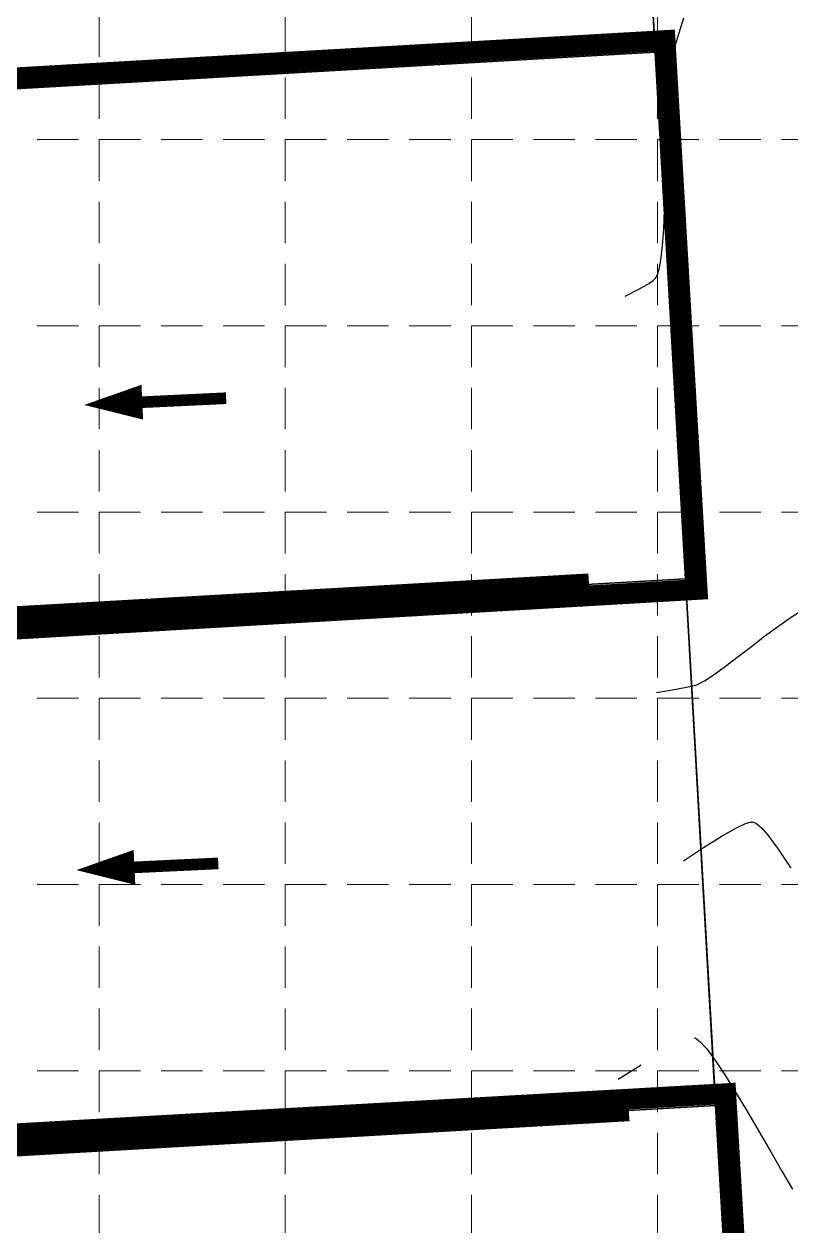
# Model space of a CAD drawing. Header units: inches. Extents: x 2547543 to 2548696, y 7125653 to 7126375.
# Drawn here: x 2547896.3 to 2547970.5, y 7126107.4 to 7126223.5 of the extents above; entities that cross this region are included whole.
import ezdxf

# ---------------------------------------------------------------- set-up
doc = ezdxf.new("R2010")
doc.units = ezdxf.units.IN
doc.header["$MEASUREMENT"] = 0
doc.linetypes.add('HIDDEN', pattern=[0.375, 0.25, -0.125])
doc.linetypes.add('HIDDEN2', pattern=[0.1875, 0.125, -0.0625])
for name, color, linetype in [('C-FLOW-ARR', 2, 'Continuous'), ('C-GRAD-WALL-SIDE', 2, 'HIDDEN2'), ('GRID', 254, 'HIDDEN'), ('LIMITS OF DISTURBANCE', 1, 'HIDDEN'), ('V-AREA', 6, 'Continuous'), ('V-PROP-SUBD-N', 7, 'Continuous'), ('V-TOPO-MAJR-E', 6, 'Continuous'), ('V-TOPO-MINR-E', 14, 'Continuous')]:
    doc.layers.add(name, color=color, linetype=linetype)

msp = doc.modelspace()

# ---------------------------------------------------------------- linework, layer by layer
at = {"layer": 'C-FLOW-ARR', "color": 7}
for points in [[(2547902.146464202, 7126186.731441514, 0, 3.374999999999999, 0), (2547907.765139509, 7126186.998111333, 2.249999999999999, 2.249999999999999, 0)], [(2547901.388346556, 7126141.767749651, 0, 3.374999999999999, 0), (2547907.007021863, 7126142.03441947, 2.249999999999999, 2.249999999999999, 0)]]:
    msp.add_lwpolyline(points, format="xyseb", dxfattribs=at)
at = {"layer": 'C-FLOW-ARR', "color": 7, "const_width": 1.125}
for points in [[(2547907.765139509, 7126186.998111333), (2547915.868508277, 7126187.382708014)], [(2547907.007021863, 7126142.03441947), (2547915.110390631, 7126142.419016152)]]:
    msp.add_lwpolyline(points, dxfattribs=at)
at = {"layer": 'C-GRAD-WALL-SIDE', "color": 4, "const_width": 2}
for points in [[(2547950.955777841, 7126169.388461008), (2547853.980769674, 7126163.82516995)], [(2547954.810343523, 7126118.525736216), (2547856.901750113, 7126112.908886963)]]:
    msp.add_lwpolyline(points, dxfattribs=at)
at = {"layer": 'C-GRAD-WALL-SIDE', "color": 4, "linetype": 'Continuous'}
for points in [[(2547950.880198122, 7126170.385769336), (2547853.923495547, 7126164.82352844)], [(2547951.03135756, 7126168.391152677), (2547854.0380438, 7126162.82681146)], [(2547954.734763803, 7126119.523044543), (2547856.844475987, 7126113.907245453)], [(2547954.885923242, 7126117.528427885), (2547856.95902424, 7126111.910528473)]]:
    msp.add_lwpolyline(points, dxfattribs=at)
at = {"layer": 'GRID', "color": 252, "linetype": 'HIDDEN', "lineweight": 0, "ltscale": 16}
for p, q in [((2547903.583313597, 7126356.376313465), (2547903.583313597, 7125726.296813901)), ((2547921.583313597, 7126356.376313465), (2547921.583313597, 7125726.296813901)), ((2547939.583313596, 7126356.376313465), (2547939.583313596, 7125726.296813901)), ((2547957.583313596, 7126356.376313465), (2547957.583313596, 7125726.296813901)), ((2547561.583313602, 7126212.376313467), (2548677.583313586, 7126212.376313467)), ((2547561.583313602, 7126194.376313467), (2548677.583313586, 7126194.376313467)), ((2547561.583313602, 7126176.376313468), (2548677.583313586, 7126176.376313468)), ((2547561.583313602, 7126158.376313468), (2548677.583313586, 7126158.376313468)), ((2547561.583313602, 7126140.376313468), (2548677.583313586, 7126140.376313468)), ((2547561.583313602, 7126122.376313468), (2548677.583313586, 7126122.376313468))]:
    msp.add_line(p, q, dxfattribs=at)
at = {"layer": 'LIMITS OF DISTURBANCE', "color": 1, "ltscale": 60, "const_width": 2}
msp.add_lwpolyline([(2547958.31864373, 7126221.959515377), (2547825.644994459, 7126214.344426734), (2547829.180728041, 7126161.199854085), (2547961.417273496, 7126168.893100992)], close=True, dxfattribs=at)
msp.add_lwpolyline([(2547964.186578507, 7126120.163236356), (2547831.786065179, 7126112.685306377), (2547835.017492362, 7126056.338149882, 0.4006854778915552), (2547860.57162939, 7126031.60742592), (2547969.040231444, 7126037.45462414)], format="xyb", close=True, dxfattribs=at)
at = {"layer": 'V-AREA', "color": 7}
for p, q in [((2547953.149200001, 7126294.106614013), (2547967.14629774, 7126050.119978479)), ((2547957.352422153, 7126220.839280259), (2547953.1492, 7126294.106614)), ((2547838.580308112, 7126214.025526358), (2547957.352422153, 7126220.839280259)), ((2547957.352422153, 7126220.839280259), (2547838.580308113, 7126214.02552636)), ((2547960.27340259, 7126169.922997269), (2547957.352422153, 7126220.839280259)), ((2547841.501288551, 7126163.10924337), (2547960.27340259, 7126169.922997269)), ((2547960.273402591, 7126169.922997271), (2547841.501288551, 7126163.109243372)), ((2547963.194383029, 7126119.006714284), (2547960.273402591, 7126169.922997271)), ((2547844.422268989, 7126112.192960383), (2547963.194383029, 7126119.006714284)), ((2547963.19438303, 7126119.006714283), (2547844.422268989, 7126112.192960386)), ((2547967.146297739, 7126050.119978474), (2547963.19438303, 7126119.006714283))]:
    msp.add_line(p, q, dxfattribs=at)
at = {"layer": 'V-PROP-SUBD-N'}
for p, q in [((2547838.580308113, 7126214.025526359), (2547957.352422153, 7126220.839280258)), ((2547841.501288551, 7126163.109243372), (2547960.273402592, 7126169.922997271)), ((2547844.42226899, 7126112.192960384), (2547963.19438303, 7126119.006714283))]:
    msp.add_line(p, q, dxfattribs=at)
at = {"layer": 'V-TOPO-MAJR-E', "color": 35, "extrusion": (0.4740030822138672, 0.8805231842783892, 0), "elevation": 7482460.228218417}
msp.add_lwpolyline([(1134266.627554455, 595.0000000000009), (1134266.37985011, 595.0000000000009)], dxfattribs=at)
at = {"layer": 'V-TOPO-MAJR-E', "color": 35, "extrusion": (-0.6406636280246787, -0.7678216692216079, 0), "elevation": -7103979.723641724}
msp.add_lwpolyline([(-2609069.445878332, 595), (-2609068.953381974, 595)], dxfattribs=at)
at = {"layer": 'V-TOPO-MAJR-E', "color": 35, "elevation": 595}
for points in [[(2547961.744262039, 7126125.15096329), (2547962.334496513, 7126124.493959768)], [(2547962.334496513, 7126124.493959768), (2547963.190981018, 7126123.344186952)], [(2547963.190981018, 7126123.344186952), (2547964.153963886, 7126121.895836861)], [(2547964.153963886, 7126121.895836861), (2547965.196251205, 7126120.220098618)], [(2547967.409963547, 7126116.471214171), (2547968.527000746, 7126114.540446213)], [(2547968.527000746, 7126114.540446213), (2547969.614566748, 7126112.667046597)]]:
    msp.add_lwpolyline(points, dxfattribs=at)
at = {"layer": 'V-TOPO-MAJR-E', "color": 35, "extrusion": (0.5339678192914207, -0.8455048006730445, 0), "elevation": -4664644.668445482}
msp.add_lwpolyline([(5959426.725562349, 595), (5959429.361958938, 595)], dxfattribs=at)
at = {"layer": 'V-TOPO-MAJR-E', "color": 35, "extrusion": (0.8584763807634671, 0.5128531014542651, 0), "elevation": 5842020.796202539}
msp.add_lwpolyline([(4810874.042140669, 595), (4810871.908200454, 595)], dxfattribs=at)
at = {"layer": 'V-TOPO-MAJR-E', "color": 35, "extrusion": (0.8635640695378974, 0.5042391276003334, 0), "elevation": 5793599.85822146}
msp.add_lwpolyline([(4869075.495737512, 595.0000000000005), (4869073.275928652, 595.0000000000005)], dxfattribs=at)
at = {"layer": 'V-TOPO-MAJR-E', "color": 35, "extrusion": (0.860957256878585, 0.5086773061854658, 0), "elevation": 5818584.725014761}
msp.add_lwpolyline([(4839184.094247943, 595), (4839182.067617542, 595)], dxfattribs=at)
at = {"layer": 'V-TOPO-MINR-E', "color": 35, "extrusion": (0.9555889882017005, -0.2947027071943019, 0), "elevation": 334685.085755785}
msp.add_lwpolyline([(7560629.998886359, 598), (7560632.058161005, 598)], dxfattribs=at)
at = {"layer": 'V-TOPO-MINR-E', "color": 35, "extrusion": (0.9580822586528989, -0.2864932558622629, 0), "elevation": 399540.212001679}
msp.add_lwpolyline([(7557478.547199817, 598.0000000000009), (7557480.248447983, 598.0000000000009)], dxfattribs=at)
at = {"layer": 'V-TOPO-MINR-E', "color": 35}
for points, elevation in [([(2547958.678194088, 7126219.311842092), (2547959.023833705, 7126220.540037767)], 598), ([(2547958.398951965, 7126217.686759606), (2547958.496589805, 7126218.54924195)], 598), ([(2547958.300047, 7126213.260969631), (2547958.310748792, 7126214.97616885)], 598), ([(2547958.295101861, 7126209.443036495), (2547958.298187433, 7126211.394440647)], 598), ([(2547958.244979788, 7126205.551421071), (2547958.280722056, 7126207.473211771)], 598), ([(2547958.069134946, 7126202.117760131), (2547958.177806827, 7126203.744118992)], 598), ([(2547957.908895914, 7126200.738799085), (2547958.069134946, 7126202.117760131)], 598), ([(2547957.158831386, 7126198.760672661), (2547957.336864278, 7126198.920369308)], 598), ([(2547957.336864278, 7126198.920369308), (2547957.393443485, 7126198.988888823)], 598), ([(2547957.458378653, 7126199.092234767), (2547957.57875855, 7126199.350411502)], 598), ([(2547955.90234533, 7126197.981851008), (2547956.736426009, 7126198.467058161)], 598), ([(2547956.736426009, 7126198.467058161), (2547957.158831386, 7126198.760672661)], 598), ([(2547970.312705337, 7126166.103186553), (2547971.309734569, 7126166.728689612)], 597), ([(2547969.170308147, 7126165.298424595), (2547970.312705337, 7126166.103186553)], 597), ([(2547965.380954499, 7126162.409027064), (2547966.65342816, 7126163.391300676)], 597), ([(2547963.06296268, 7126160.687277406), (2547964.16713115, 7126161.487671249)], 597), ([(2547959.390737927, 7126159.265376586), (2547960.717590007, 7126159.519779791)], 597), ([(2547966.021109254, 7126146.230204565), (2547966.515002974, 7126146.38771452)], 596), ([(2547966.515002974, 7126146.38771452), (2547966.760429479, 7126146.416755566)], 596), ([(2547966.760429479, 7126146.416755566), (2547966.856734562, 7126146.407379703)], 596), ([(2547966.960696131, 7126146.37527497), (2547967.19793965, 7126146.239622609)], 596), ([(2547962.036856649, 7126143.965207096), (2547963.739619206, 7126145.030209928)], 596), ([(2547968.306125547, 7126145.085046102), (2547969.322249783, 7126143.706736059)], 596)]:
    msp.add_lwpolyline(points, dxfattribs=dict(at, elevation=elevation))
at = {"layer": 'V-TOPO-MINR-E', "color": 35, "extrusion": (0.9727967801104309, -0.23166014893973, 0), "elevation": 827784.9708431198}
msp.add_lwpolyline([(7522622.90387804, 598.0000000000005), (7522623.687803479, 598.0000000000005)], dxfattribs=at)
at = {"layer": 'V-TOPO-MINR-E', "color": 35, "extrusion": (0.9988358088523125, -0.04823926776337636, 0), "elevation": 2201228.565207524}
msp.add_lwpolyline([(7240831.840079261, 598), (7240833.054669175, 598)], dxfattribs=at)
at = {"layer": 'V-TOPO-MINR-E', "color": 35, "extrusion": (0.9998045205809607, -0.01977171277040882, 0), "elevation": 2406562.761689475}
msp.add_lwpolyline([(7175199.447676461, 598.0000000000009), (7175200.94538409, 598.0000000000009)], dxfattribs=at)
at = {"layer": 'V-TOPO-MINR-E', "color": 35, "extrusion": (0.9999995037232544, -0.0009962696647325638, 0), "elevation": 2540857.405458229}
msp.add_lwpolyline([(7128746.311427139, 598.0000000000005), (7128748.177957048, 598.0000000000005)], dxfattribs=at)
at = {"layer": 'V-TOPO-MINR-E', "color": 35, "extrusion": (0.9999733557484232, -0.007299848850320517, 0), "elevation": 2495870.154850146}
msp.add_lwpolyline([(7144617.311073259, 598), (7144619.280950469, 598)], dxfattribs=at)
at = {"layer": 'V-TOPO-MINR-E', "color": 35, "extrusion": (0.9993100020341155, -0.03714188787038617, 0), "elevation": 2281519.43144139}
msp.add_lwpolyline([(7215922.654969607, 598.0000000000009), (7215924.463519583, 598.0000000000009)], dxfattribs=at)
at = {"layer": 'V-TOPO-MINR-E', "color": 35, "extrusion": (0.9814270480493364, -0.191835735349714, 0), "elevation": 1133574.85010448}
msp.add_lwpolyline([(7482634.636934046, 598), (7482635.533979755, 598)], dxfattribs=at)
at = {"layer": 'V-TOPO-MINR-E', "color": 35, "extrusion": (0.8467293403492281, -0.5320238943804697, 0), "elevation": -1633877.855210457}
msp.add_lwpolyline([(7389535.984234484, 598.0000000000009), (7389536.106287587, 598.0000000000009)], dxfattribs=at)
at = {"layer": 'V-TOPO-MINR-E', "color": 35, "extrusion": (0.9548532208835713, -0.2970779806183387, 0), "elevation": 315888.5882483413}
msp.add_lwpolyline([(7561416.494597619, 598.0000000000009), (7561417.026619348, 598.0000000000009)], dxfattribs=at)
at = {"layer": 'V-TOPO-MINR-E', "color": 35, "extrusion": (0.4586586984668704, -0.8886125130340427, 0), "elevation": -5163786.559110059}
msp.add_lwpolyline([(5532636.571781837, 598.0000000000009), (5532638.188856028, 598.0000000000009)], dxfattribs=at)
at = {"layer": 'V-TOPO-MINR-E', "color": 35, "extrusion": (-0.5985091251431744, 0.8011159885561842, 0), "elevation": 4183902.158649288}
msp.add_lwpolyline([(-6306292.255270693, 597.0000000000009), (-6306293.799067846, 597.0000000000009)], dxfattribs=at)
at = {"layer": 'V-TOPO-MINR-E', "color": 35, "extrusion": (0.6091033826916074, -0.7930908328770679, 0), "elevation": -4099719.751636217}
msp.add_lwpolyline([(6361339.222564673, 597), (6361340.836653946, 597)], dxfattribs=at)
at = {"layer": 'V-TOPO-MINR-E', "color": 35, "extrusion": (0.6046048381943915, -0.7965255737463385, 0), "elevation": -4135658.404582966}
msp.add_lwpolyline([(6338030.33330983, 597), (6338031.857207353, 597)], dxfattribs=at)
at = {"layer": 'V-TOPO-MINR-E', "color": 35, "extrusion": (0.5487864282818296, -0.8359625925444706, 0), "elevation": -4558916.214307589}
msp.add_lwpolyline([(6040740.950105377, 597.0000000000009), (6040742.078755188, 597.0000000000009)], dxfattribs=at)
at = {"layer": 'V-TOPO-MINR-E', "color": 35, "extrusion": (0.245622496057103, -0.9693655602664449, 0), "elevation": -6282017.144129498}
msp.add_lwpolyline([(4220250.457092931, 597.0000000000009), (4220251.148285883, 597.0000000000009)], dxfattribs=at)
at = {"layer": 'V-TOPO-MINR-E', "color": 35, "extrusion": (0.4592283759631771, -0.888318241797512, 0), "elevation": -5160201.476143025}
msp.add_lwpolyline([(5535935.321095841, 597), (5535936.144950369, 597)], dxfattribs=at)
at = {"layer": 'V-TOPO-MINR-E', "color": 35, "extrusion": (-0.1699153239978876, 0.9854586661401344, 0), "elevation": 6589598.058949476}
msp.add_lwpolyline([(-3721750.378844264, 597), (-3721752.323012839, 597)], dxfattribs=at)
at = {"layer": 'V-TOPO-MINR-E', "color": 35, "extrusion": (0.4911992903538283, -0.8710472186718097, 0), "elevation": -4955650.82766806}
msp.add_lwpolyline([(5719754.110469511, 596.0000000000005), (5719755.724420629, 596.0000000000005)], dxfattribs=at)
at = {"layer": 'V-TOPO-MINR-E', "color": 35, "extrusion": (-0.4216780931094256, 0.9067456014735328, 0), "elevation": 5387180.296606226}
msp.add_lwpolyline([(-5315295.770196359, 596.0000000000009), (-5315296.735916418, 596.0000000000009)], dxfattribs=at)
at = {"layer": 'V-TOPO-MINR-E', "color": 35, "extrusion": (-0.2950642876708722, -0.9554774022138258, 0), "elevation": -7560685.882709924}
msp.add_lwpolyline([(331853.4396678298, 596.0000000000009), (331853.5484737204, 596.0000000000009)], dxfattribs=at)
at = {"layer": 'V-TOPO-MINR-E', "color": 35, "extrusion": (-0.6587734545723882, -0.7523413690278912, 0), "elevation": -7039827.770934464}
msp.add_lwpolyline([(-2777574.846128143, 596), (-2777574.281389601, 596)], dxfattribs=at)
at = {"layer": 'V-TOPO-MINR-E', "color": 35, "extrusion": (0.7532509564045354, 0.657733226069394, 0), "elevation": 6606361.959703444}
msp.add_lwpolyline([(3691893.225763762, 596.0000000000005), (3691892.186877931, 596.0000000000005)], dxfattribs=at)
at = {"layer": 'V-TOPO-MINR-E', "color": 35, "extrusion": (0.5525995641049378, -0.8334468919799466, 0), "elevation": -4531259.828680594}
msp.add_lwpolyline([(6061492.752973787, 596), (6061495.089423545, 596)], dxfattribs=at)
at = {"layer": 'V-TOPO-MINR-E', "color": 35, "extrusion": (0.8321402889162776, 0.5545651806256269, 0), "elevation": 6072179.099857002}
msp.add_lwpolyline([(4516936.21556025, 596), (4516934.118885595, 596)], dxfattribs=at)

doc.saveas('drawing.dxf')
